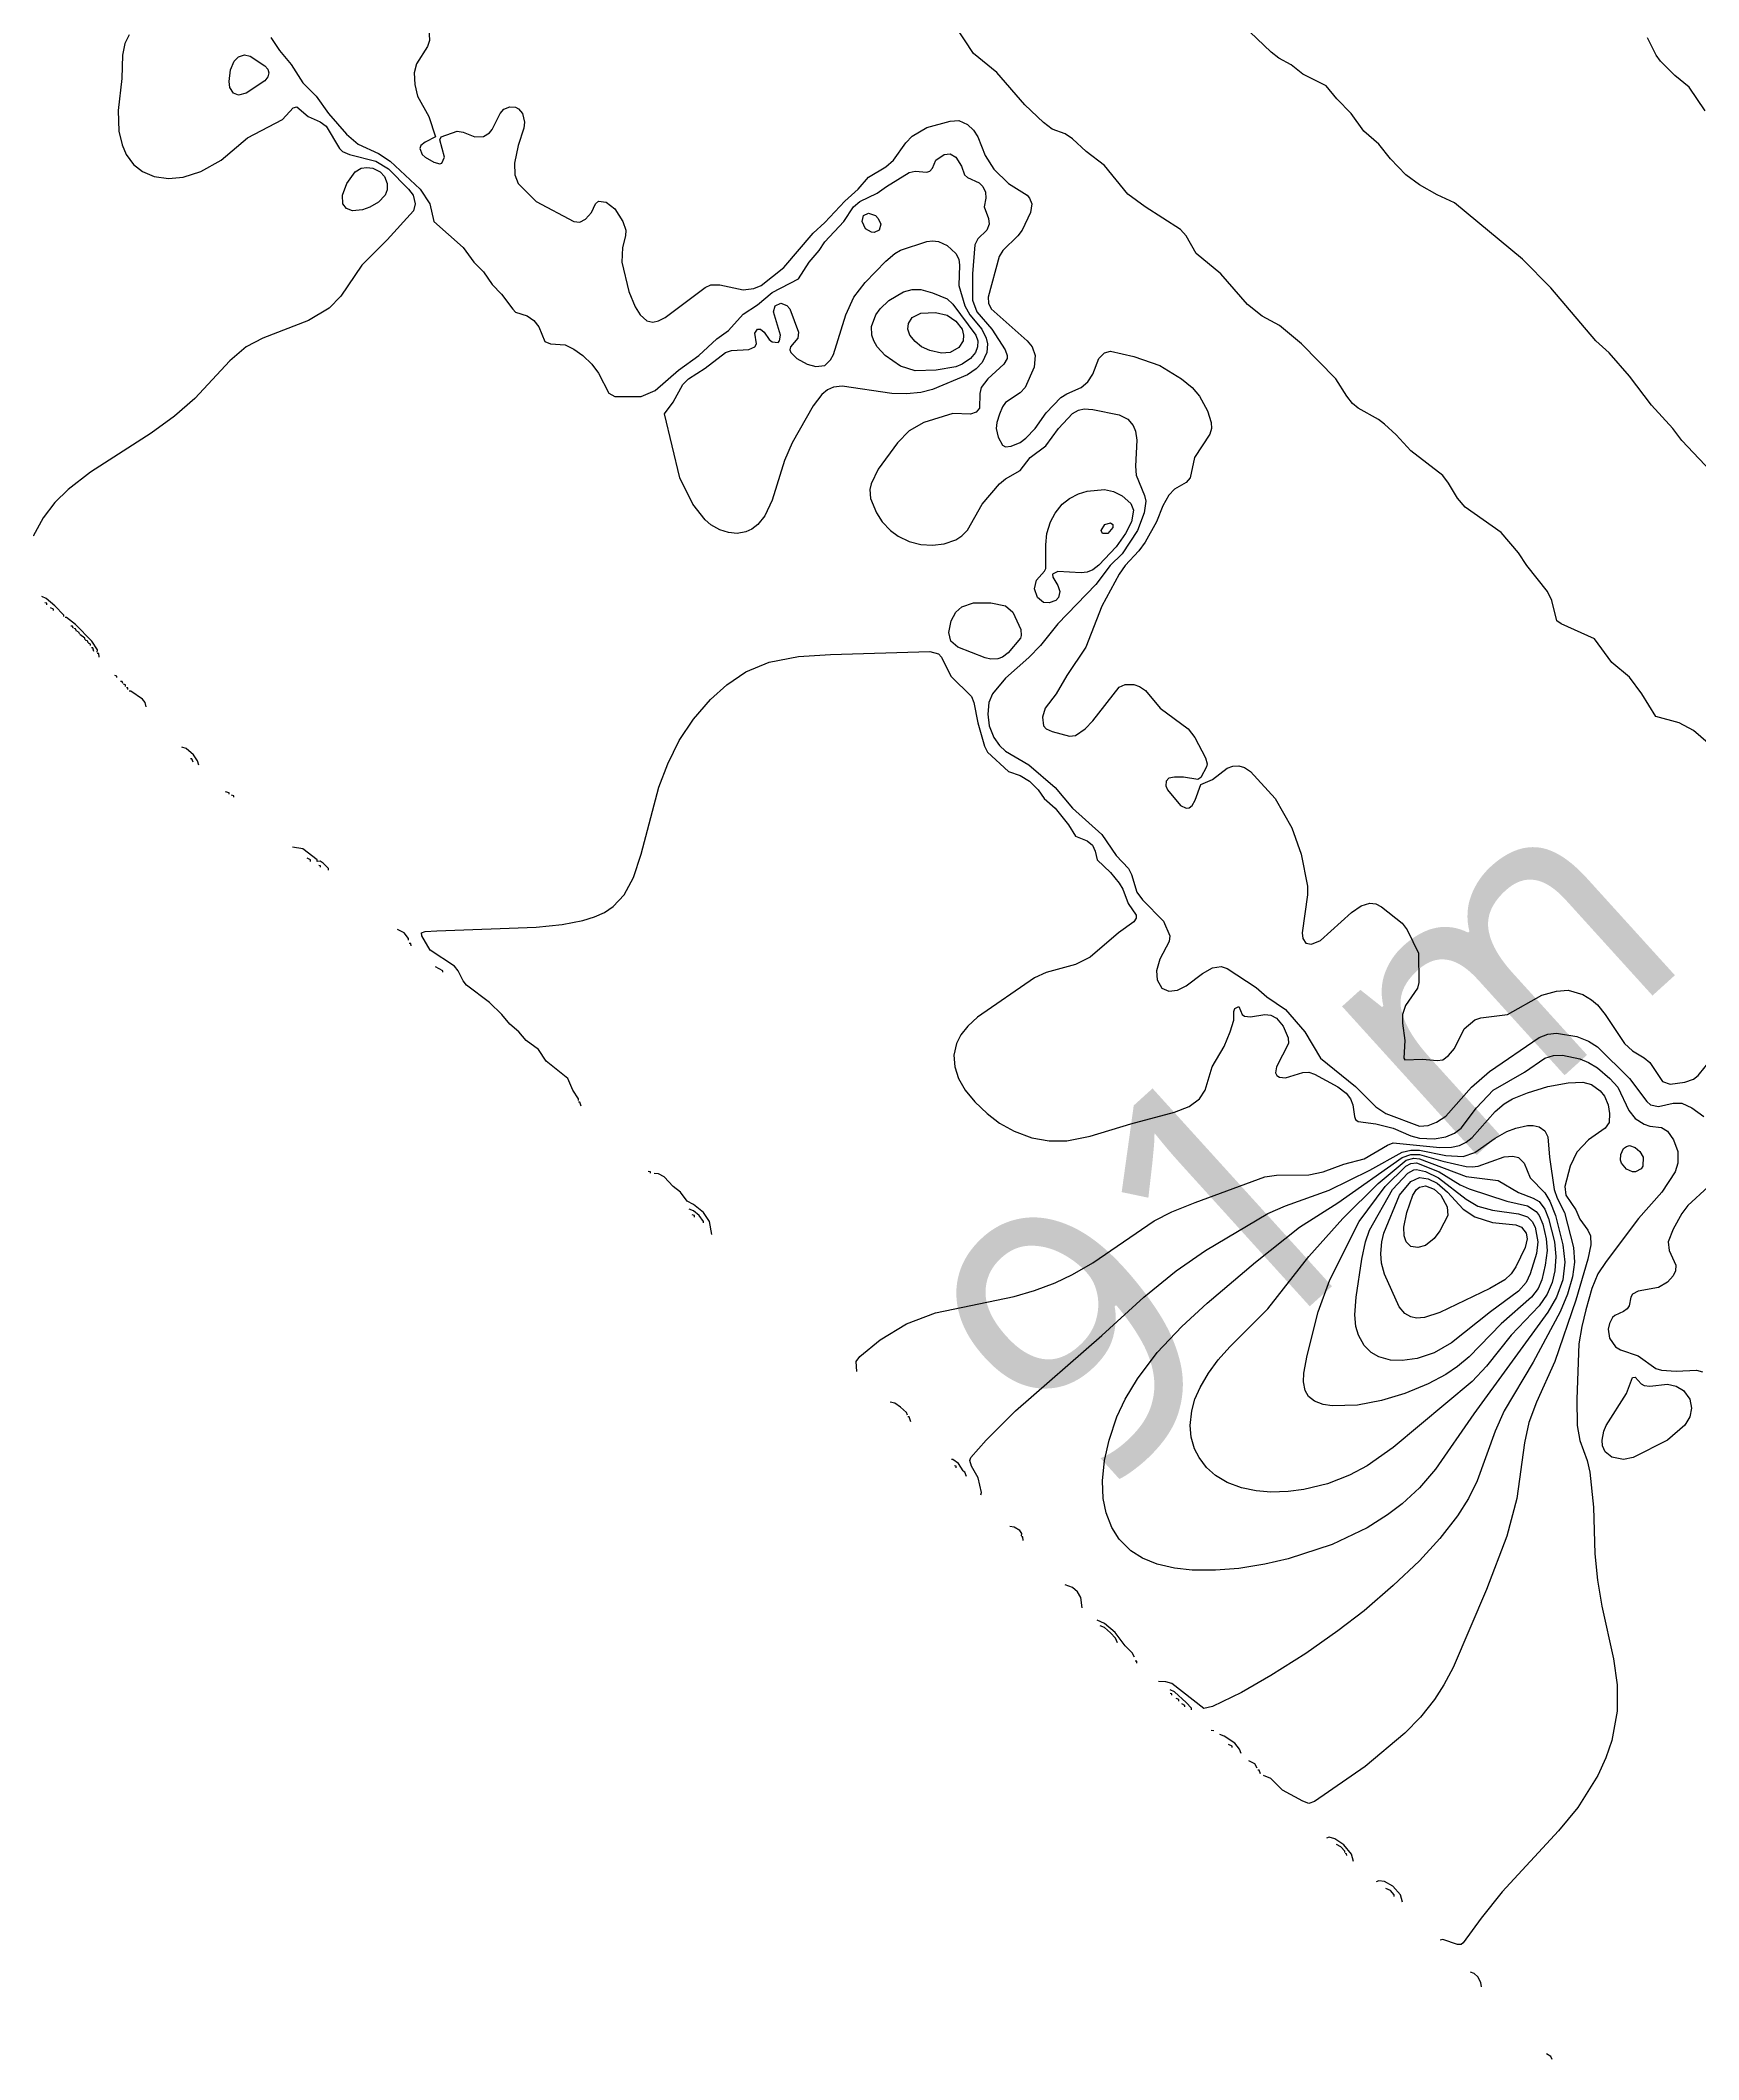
# Model space of a CAD drawing. Extents: x 474277 to 475042, y 254928 to 255625.
# Drawn here: x 474487 to 474530.6, y 255090 to 255143.1 of the extents above; entities that cross this region are included whole.
import ezdxf

# ---------------------------------------------------------------- set-up
doc = ezdxf.new("R2010")
doc.units = 0
doc.header["$MEASUREMENT"] = 0
doc.layers.add('BaseMapV2_DTM_export_MonNov09090547073261 — entities', color=1, linetype='CONTINUOUS')
doc.styles.get("Standard").update_dxf_attribs({"font": 'romans.shx'})

msp = doc.modelspace()

# ---------------------------------------------------------------- linework, layer by layer
at = {"layer": 'BaseMapV2_DTM_export_MonNov09090547073261 — entities', "color": 15, "linetype": 'Continuous', "true_color": 0xb7484b}
for points in [[(474497.214, 255144.132, 89.75), (474497.262, 255143.135, 89.75), (474497.208, 255142.982, 89.75), (474496.923, 255142.522, 89.75), (474496.863, 255142.292, 89.75), (474496.873, 255141.985, 89.75), (474496.945, 255141.679, 89.75), (474497.243, 255141.142, 89.75), (474497.421, 255140.605, 89.75), (474497.151, 255140.468, 89.75), (474497.034, 255140.375, 89.75), (474497.005, 255140.298, 89.75), (474497.067, 255140.145, 89.75), (474497.148, 255140.068, 89.75), (474497.381, 255139.941, 89.75), (474497.534, 255139.897, 89.75), (474497.591, 255139.915, 89.75), (474497.653, 255140.068, 89.75), (474497.533, 255140.528, 89.75), (474497.572, 255140.605, 89.75), (474497.994, 255140.759, 89.75), (474498.148, 255140.73, 89.75), (474498.454, 255140.606, 89.75), (474498.685, 255140.618, 89.75), (474498.838, 255140.71, 89.75), (474498.915, 255140.798, 89.75), (474499.121, 255141.219, 89.75), (474499.221, 255141.332, 89.75), (474499.375, 255141.396, 89.75), (474499.528, 255141.383, 89.75), (474499.605, 255141.345, 89.75), (474499.712, 255141.219, 89.75), (474499.758, 255140.989, 89.75), (474499.743, 255140.835, 89.75), (474499.592, 255140.375, 89.75), (474499.496, 255139.915, 89.75), (474499.506, 255139.608, 89.75), (474499.597, 255139.378, 89.75), (474500.065, 255138.907, 89.75), (474501.061, 255138.378, 89.75), (474501.215, 255138.364, 89.75), (474501.368, 255138.443, 89.75), (474501.52, 255138.612, 89.75), (474501.624, 255138.842, 89.75), (474501.704, 255138.918, 89.75), (474501.905, 255138.886, 89.75), (474502.135, 255138.711, 89.75), (474502.348, 255138.382, 89.75), (474502.428, 255138.152, 89.75), (474502.421, 255137.998, 89.75), (474502.342, 255137.691, 89.75), (474502.321, 255137.308, 89.75), (474502.502, 255136.541, 89.75), (474502.672, 255136.136, 89.75), (474502.805, 255135.928, 89.75), (474502.978, 255135.769, 89.75), (474503.132, 255135.734, 89.75), (474503.285, 255135.763, 89.75), (474503.461, 255135.851, 89.75), (474504.512, 255136.645, 89.75), (474504.665, 255136.715, 89.75), (474504.895, 255136.714, 89.75), (474505.509, 255136.584, 89.75), (474505.796, 255136.618, 89.75), (474505.986, 255136.695, 89.75), (474506.582, 255137.173, 89.75), (474507.355, 255138.075, 89.75), (474507.656, 255138.351, 89.75), (474508.185, 255138.918, 89.75), (474508.536, 255139.225, 89.75), (474508.806, 255139.541, 89.75), (474509.266, 255139.82, 89.75), (474509.466, 255139.992, 89.75), (474509.786, 255140.452, 89.75), (474509.956, 255140.619, 89.75), (474510.339, 255140.85, 89.75), (474510.953, 255141.021, 89.75), (474511.183, 255141.034, 89.75), (474511.413, 255140.927, 89.75), (474511.566, 255140.777, 89.75), (474511.684, 255140.605, 89.75), (474511.873, 255140.112, 89.75), (474512.103, 255139.758, 89.75), (474512.486, 255139.382, 89.75), (474512.978, 255139.072, 89.75), (474513.042, 255138.995, 89.75), (474513.1, 255138.842, 89.75), (474513.069, 255138.612, 89.75), (474512.848, 255138.152, 89.75), (474512.733, 255137.998, 89.75), (474512.339, 255137.615, 89.75), (474512.24, 255137.461, 89.75), (474511.956, 255136.388, 89.75), (474511.963, 255136.235, 89.75), (474512.032, 255136.081, 89.75), (474512.984, 255135.238, 89.75), (474513.108, 255135.084, 89.75), (474513.193, 255134.854, 89.75), (474513.162, 255134.548, 89.75), (474512.924, 255134.011, 89.75), (474512.793, 255133.871, 89.75), (474512.41, 255133.615, 89.75), (474512.333, 255133.509, 89.75), (474512.256, 255133.316, 89.75), (474512.179, 255133.091, 89.75), (474512.163, 255132.938, 89.75), (474512.215, 255132.708, 89.75), (474512.333, 255132.495, 89.75), (474512.41, 255132.454, 89.75), (474512.563, 255132.468, 89.75), (474512.793, 255132.567, 89.75), (474512.946, 255132.682, 89.75), (474513.187, 255132.938, 89.75), (474513.483, 255133.346, 89.75), (474513.866, 255133.746, 89.75), (474514.02, 255133.848, 89.75), (474514.402, 255134.011, 89.75), (474514.577, 255134.164, 89.75), (474514.71, 255134.36, 89.75), (474514.868, 255134.778, 89.75), (474515.017, 255134.921, 89.75), (474515.17, 255134.966, 89.75), (474515.783, 255134.831, 89.75), (474516.473, 255134.588, 89.75), (474517.037, 255134.241, 89.75), (474517.315, 255134.011, 89.75), (474517.516, 255133.781, 89.75), (474517.722, 255133.398, 89.75), (474517.82, 255133.091, 89.75), (474517.826, 255132.938, 89.75), (474517.783, 255132.784, 89.75), (474517.379, 255132.171, 89.75), (474517.27, 255131.634, 89.75), (474517.163, 255131.511, 89.75), (474516.857, 255131.342, 89.75), (474516.703, 255131.178, 89.75), (474516.55, 255130.903, 89.75), (474516.378, 255130.484, 89.75), (474516.084, 255129.947, 89.75), (474515.913, 255129.717, 89.75), (474515.554, 255129.334, 89.75), (474515.395, 255129.104, 89.75), (474514.946, 255128.26, 89.75), (474514.523, 255127.187, 89.75), (474514.02, 255126.443, 89.75), (474513.746, 255125.96, 89.75), (474513.454, 255125.577, 89.75), (474513.38, 255125.347, 89.75), (474513.407, 255125.117, 89.75), (474513.483, 255125.033, 89.75), (474513.633, 255124.963, 89.75), (474514.096, 255124.843, 89.75), (474514.25, 255124.865, 89.75), (474514.504, 255125.04, 89.75), (474514.71, 255125.247, 89.75), (474515.4, 255126.129, 89.75), (474515.553, 255126.204, 89.75), (474515.783, 255126.198, 89.75), (474515.937, 255126.147, 89.75), (474516.09, 255126.044, 89.75), (474516.481, 255125.577, 89.75), (474517.217, 255125.04, 89.75), (474517.392, 255124.81, 89.75), (474517.67, 255124.273, 89.75), (474517.712, 255124.12, 89.75), (474517.7, 255124.034, 89.75), (474517.547, 255123.758, 89.75), (474517.47, 255123.704, 89.75), (474517.087, 255123.762, 89.75), (474516.857, 255123.763, 89.75), (474516.704, 255123.736, 89.75), (474516.636, 255123.66, 89.75), (474516.627, 255123.54, 89.75), (474516.667, 255123.43, 89.75), (474517.01, 255123.022, 89.75), (474517.163, 255122.949, 89.75), (474517.24, 255122.96, 89.75), (474517.317, 255123.023, 89.75), (474517.394, 255123.159, 89.75), (474517.547, 255123.569, 89.75), (474517.854, 255123.703, 89.75), (474518.237, 255124, 89.75), (474518.39, 255124.056, 89.75), (474518.544, 255124.066, 89.75), (474518.697, 255124.021, 89.75), (474518.85, 255123.914, 89.75), (474519.499, 255123.2, 89.75), (474519.937, 255122.433, 89.75), (474520.188, 255121.743, 89.75), (474520.355, 255120.899, 89.75), (474520.351, 255120.669, 89.75), (474520.213, 255119.673, 89.75), (474520.228, 255119.519, 89.75), (474520.307, 255119.403, 89.75), (474520.461, 255119.369, 89.75), (474520.691, 255119.47, 89.75), (474521.509, 255120.209, 89.75), (474521.764, 255120.38, 89.75), (474521.994, 255120.447, 89.75), (474522.147, 255120.431, 89.75), (474522.301, 255120.358, 89.75), (474522.838, 255119.925, 89.75), (474522.975, 255119.749, 89.75), (474523.27, 255119.136, 89.75), (474523.281, 255118.369, 89.75), (474523.248, 255118.216, 89.75), (474522.933, 255117.756, 89.75), (474522.847, 255117.526, 89.75), (474522.848, 255117.296, 89.75), (474522.912, 255116.836, 89.75), (474522.884, 255116.375, 89.75), (474522.914, 255116.327, 89.75), (474523.374, 255116.349, 89.75), (474523.758, 255116.31, 89.75), (474523.911, 255116.335, 89.75), (474524.064, 255116.442, 89.75), (474524.218, 255116.629, 89.75), (474524.474, 255117.142, 89.75), (474524.754, 255117.383, 89.75), (474524.908, 255117.436, 89.75), (474525.614, 255117.526, 89.75), (474526.518, 255118.032, 89.75), (474526.901, 255118.134, 89.75), (474527.208, 255118.159, 89.75), (474527.591, 255118.048, 89.75), (474527.821, 255117.912, 89.75), (474527.975, 255117.777, 89.75), (474528.184, 255117.526, 89.75), (474528.687, 255116.759, 89.75), (474528.895, 255116.566, 89.75), (474529.202, 255116.387, 89.75), (474529.355, 255116.259, 89.75), (474529.685, 255115.762, 89.75), (474529.892, 255115.69, 89.75), (474530.275, 255115.74, 89.75)], [(474530.889, 255124.658, 89.75), (474530.505, 255124.989, 89.75), (474530.122, 255125.197, 89.75), (474529.508, 255125.357, 89.75), (474529.148, 255125.96, 89.75), (474528.818, 255126.399, 89.75), (474528.358, 255126.784, 89.75), (474527.898, 255127.4, 89.75), (474527.019, 255127.8, 89.75), (474526.906, 255127.877, 89.75), (474526.78, 255128.414, 89.75), (474526.667, 255128.644, 89.75), (474526.123, 255129.334, 89.75), (474525.905, 255129.662, 89.75), (474525.445, 255130.198, 89.75), (474524.496, 255130.867, 89.75), (474524.294, 255131.106, 89.75), (474524.064, 255131.498, 89.75), (474523.911, 255131.697, 89.75), (474523.068, 255132.345, 89.75), (474522.684, 255132.767, 89.75), (474522.377, 255133.05, 89.75), (474522.221, 255133.168, 89.75), (474521.687, 255133.47, 89.75), (474521.534, 255133.595, 89.75), (474521.385, 255133.781, 89.75), (474521.1, 255134.241, 89.75), (474520.191, 255135.161, 89.75), (474519.617, 255135.642, 89.75), (474519.157, 255135.887, 89.75), (474518.774, 255136.196, 89.75), (474518.069, 255137.001, 89.75), (474517.422, 255137.538, 89.75), (474517.164, 255137.998, 89.75), (474517.01, 255138.172, 89.75), (474516.084, 255138.765, 89.75), (474515.63, 255139.094, 89.75), (474515.017, 255139.855, 89.75), (474514.533, 255140.222, 89.75), (474514.173, 255140.557, 89.75), (474513.98, 255140.682, 89.75), (474513.636, 255140.809, 89.75), (474513.406, 255140.982, 89.75), (474512.915, 255141.449, 89.75), (474512.18, 255142.301, 89.75), (474511.566, 255142.795, 89.75), (474511.091, 255143.519, 89.75)], [(474531.566, 255131.174, 90), (474530.198, 255132.619, 90), (474529.963, 255132.938, 90), (474529.396, 255133.551, 90), (474528.818, 255134.313, 90), (474528.282, 255134.929, 90), (474527.932, 255135.238, 90), (474526.748, 255136.63, 90), (474526.006, 255137.385, 90), (474524.218, 255138.871, 90), (474523.758, 255139.081, 90), (474523.298, 255139.341, 90), (474522.938, 255139.608, 90), (474522.531, 255140.027, 90), (474522.224, 255140.414, 90), (474521.833, 255140.759, 90), (474521.499, 255141.219, 90), (474521.126, 255141.602, 90), (474520.844, 255141.946, 90), (474520.231, 255142.255, 90), (474519.924, 255142.497, 90), (474519.596, 255142.675, 90), (474519.399, 255142.829, 90), (474518.833, 255143.366, 90)], [(474489.363, 255143.289, 90.25), (474489.248, 255143.059, 90.25), (474489.189, 255142.752, 90.25), (474489.175, 255142.139, 90.25), (474489.079, 255141.295, 90.25), (474489.097, 255140.759, 90.25), (474489.177, 255140.399, 90.25), (474489.284, 255140.145, 90.25), (474489.483, 255139.875, 90.25), (474489.713, 255139.694, 90.25), (474490.02, 255139.561, 90.25), (474490.403, 255139.509, 90.25), (474490.787, 255139.548, 90.25), (474491.247, 255139.691, 90.25), (474491.788, 255139.992, 90.25), (474492.474, 255140.576, 90.25), (474493.394, 255141.059, 90.25), (474493.68, 255141.372, 90.25), (474493.777, 255141.395, 90.25), (474494.068, 255141.142, 90.25), (474494.391, 255140.996, 90.25), (474494.544, 255140.888, 90.25), (474494.897, 255140.298, 90.25), (474494.974, 255140.222, 90.25), (474495.156, 255140.145, 90.25), (474495.848, 255139.963, 90.25), (474496.186, 255139.762, 90.25), (474496.715, 255139.225, 90.25), (474496.83, 255139.072, 90.25), (474496.882, 255138.842, 90.25), (474496.844, 255138.661, 90.25), (474496.154, 255137.893, 90.25), (474495.485, 255137.231, 90.25), (474494.927, 255136.413, 90.25), (474494.621, 255136.104, 90.25), (474494.084, 255135.773, 90.25), (474492.878, 255135.315, 90.25), (474492.444, 255135.084, 90.25), (474492.014, 255134.713, 90.25), (474491.094, 255133.724, 90.25), (474490.557, 255133.259, 90.25), (474489.943, 255132.812, 90.25), (474488.346, 255131.787, 90.25), (474487.759, 255131.327, 90.25), (474487.413, 255130.986, 90.25), (474487.106, 255130.582, 90.25), (474486.844, 255130.101, 90.25)], [(474493.087, 255143.218, 90), (474493.317, 255142.873, 90), (474493.624, 255142.508, 90), (474493.931, 255142.027, 90), (474494.279, 255141.679, 90), (474494.605, 255141.219, 90), (474495.081, 255140.68, 90), (474495.387, 255140.417, 90), (474495.924, 255140.167, 90), (474496.231, 255139.967, 90), (474497.016, 255139.225, 90), (474497.274, 255138.842, 90), (474497.378, 255138.382, 90), (474498.146, 255137.691, 90), (474498.428, 255137.308, 90), (474498.685, 255137.052, 90), (474498.915, 255136.718, 90), (474499.153, 255136.465, 90), (474499.451, 255136.071, 90), (474499.528, 255135.998, 90), (474499.835, 255135.895, 90), (474500.003, 255135.775, 90), (474500.141, 255135.607, 90), (474500.295, 255135.227, 90), (474500.448, 255135.164, 90), (474500.831, 255135.131, 90), (474501.061, 255135.019, 90), (474501.297, 255134.854, 90), (474501.53, 255134.624, 90), (474501.71, 255134.394, 90), (474501.982, 255133.868, 90), (474502.135, 255133.779, 90), (474502.825, 255133.774, 90), (474503.195, 255133.934, 90), (474503.807, 255134.471, 90), (474504.343, 255134.854, 90), (474504.819, 255135.294, 90), (474505.125, 255135.511, 90), (474505.509, 255135.941, 90), (474505.892, 255136.191, 90), (474506.275, 255136.514, 90), (474506.966, 255136.867, 90), (474507.251, 255137.308, 90), (474507.51, 255137.615, 90), (474507.66, 255137.845, 90), (474508.16, 255138.382, 90), (474508.414, 255138.765, 90), (474508.576, 255138.902, 90), (474509.036, 255139.123, 90), (474509.277, 255139.302, 90), (474509.879, 255139.666, 90), (474510.033, 255139.7, 90), (474510.339, 255139.68, 90), (474510.416, 255139.699, 90), (474510.493, 255139.782, 90), (474510.582, 255139.992, 90), (474510.799, 255140.138, 90), (474510.953, 255140.162, 90), (474511.106, 255140.073, 90), (474511.252, 255139.838, 90), (474511.336, 255139.604, 90), (474511.413, 255139.532, 90), (474511.719, 255139.398, 90), (474511.814, 255139.302, 90), (474511.885, 255139.148, 90), (474511.896, 255138.995, 90), (474511.848, 255138.765, 90), (474511.966, 255138.458, 90), (474511.978, 255138.305, 90), (474511.918, 255138.152, 90), (474511.682, 255137.922, 90), (474511.604, 255137.768, 90), (474511.54, 255137.001, 90), (474511.545, 255136.311, 90), (474511.657, 255136.005, 90), (474512.047, 255135.545, 90), (474512.405, 255135.008, 90), (474512.457, 255134.854, 90), (474512.453, 255134.778, 90), (474512.368, 255134.624, 90), (474511.945, 255134.241, 90), (474511.772, 255134.011, 90), (474511.733, 255133.858, 90), (474511.724, 255133.474, 90), (474511.643, 255133.362, 90), (474511.489, 255133.31, 90), (474511.029, 255133.329, 90), (474510.263, 255133.095, 90), (474509.879, 255132.87, 90), (474509.567, 255132.554, 90), (474509.059, 255131.864, 90), (474508.874, 255131.481, 90), (474508.845, 255131.327, 90), (474508.861, 255131.097, 90), (474509.014, 255130.714, 90), (474509.171, 255130.484, 90), (474509.388, 255130.254, 90), (474509.589, 255130.101, 90), (474509.879, 255129.96, 90), (474510.186, 255129.885, 90), (474510.493, 255129.87, 90), (474510.799, 255129.906, 90), (474511.106, 255130.009, 90), (474511.259, 255130.108, 90), (474511.413, 255130.261, 90), (474511.797, 255130.944, 90), (474512.25, 255131.481, 90), (474512.41, 255131.609, 90), (474512.793, 255131.827, 90), (474513.06, 255132.171, 90), (474513.473, 255132.477, 90), (474513.804, 255132.938, 90), (474514.173, 255133.326, 90), (474514.326, 255133.421, 90), (474514.48, 255133.45, 90), (474514.71, 255133.438, 90), (474515.4, 255133.298, 90), (474515.63, 255133.177, 90), (474515.766, 255133.014, 90), (474515.827, 255132.861, 90), (474515.863, 255132.631, 90), (474515.833, 255131.941, 90), (474515.849, 255131.711, 90), (474516.066, 255131.174, 90), (474516.099, 255131.021, 90), (474516.06, 255130.714, 90), (474515.878, 255130.254, 90), (474515.48, 255129.64, 90), (474515.165, 255129.334, 90), (474514.787, 255128.829, 90), (474513.79, 255127.801, 90), (474513.33, 255127.224, 90), (474513.023, 255126.911, 90), (474512.41, 255126.369, 90), (474512.07, 255125.96, 90), (474511.974, 255125.73, 90), (474511.942, 255125.423, 90), (474511.982, 255125.117, 90), (474512.103, 255124.809, 90), (474512.256, 255124.595, 90), (474512.41, 255124.448, 90), (474513.023, 255124.087, 90), (474513.713, 255123.491, 90), (474514.173, 255122.947, 90), (474514.94, 255122.256, 90), (474515.323, 255121.703, 90), (474515.641, 255121.359, 90), (474515.723, 255121.206, 90), (474515.86, 255120.743, 90), (474516.013, 255120.541, 90), (474516.563, 255119.979, 90), (474516.736, 255119.596, 90), (474516.717, 255119.443, 90), (474516.47, 255118.982, 90), (474516.384, 255118.676, 90), (474516.397, 255118.433, 90), (474516.521, 255118.216, 90), (474516.703, 255118.134, 90), (474516.933, 255118.162, 90), (474517.163, 255118.275, 90), (474517.59, 255118.599, 90), (474517.854, 255118.75, 90), (474518.084, 255118.785, 90), (474518.237, 255118.734, 90), (474519.004, 255118.23, 90), (474519.282, 255117.986, 90), (474519.77, 255117.654, 90), (474520.281, 255117.066, 90), (474520.69, 255116.375, 90), (474521.611, 255115.633, 90), (474522.147, 255115.096, 90), (474522.415, 255114.919, 90), (474523.298, 255114.589, 90), (474523.528, 255114.604, 90), (474523.748, 255114.689, 90), (474523.988, 255114.851, 90), (474524.664, 255115.609, 90), (474525.138, 255116.028, 90), (474526.441, 255116.915, 90), (474526.671, 255117.008, 90), (474526.901, 255117.033, 90), (474527.438, 255116.945, 90), (474527.745, 255116.819, 90), (474527.975, 255116.676, 90), (474528.818, 255115.84, 90), (474529.278, 255115.237, 90), (474529.376, 255115.149, 90), (474529.585, 255115.1, 90), (474529.968, 255115.192, 90), (474530.198, 255115.19, 90), (474530.463, 255115.072, 90), (474530.776, 255114.842, 90)], [(474530.812, 255141.29, 90.25), (474530.385, 255141.909, 90.25), (474530.009, 255142.215, 90.25), (474529.635, 255142.599, 90.25), (474529.522, 255142.752, 90.25), (474529.29, 255143.212, 90.25)], [(474492.441, 255141.755, 90.25), (474492.244, 255141.698, 90.25), (474492.105, 255141.755, 90.25), (474492.014, 255141.907, 90.25), (474491.995, 255142.062, 90.25), (474492.032, 255142.369, 90.25), (474492.13, 255142.599, 90.25), (474492.244, 255142.711, 90.25), (474492.397, 255142.766, 90.25), (474492.55, 255142.73, 90.25), (474492.934, 255142.472, 90.25), (474493.01, 255142.384, 90.25), (474493.034, 255142.292, 90.25), (474493.01, 255142.183, 90.25), (474492.934, 255142.079, 90.25), (474492.441, 255141.755, 90.25)], [(474495.5, 255138.688, 90.5), (474495.234, 255138.662, 90.5), (474495.081, 255138.718, 90.5), (474494.986, 255138.842, 90.5), (474494.976, 255139.072, 90.5), (474495.09, 255139.378, 90.5), (474495.304, 255139.685, 90.5), (474495.464, 255139.78, 90.5), (474495.617, 255139.8, 90.5), (474495.771, 255139.781, 90.5), (474495.968, 255139.685, 90.5), (474496.078, 255139.56, 90.5), (474496.151, 255139.378, 90.5), (474496.154, 255139.211, 90.5), (474496.097, 255139.072, 90.5), (474495.924, 255138.891, 90.5), (474495.694, 255138.755, 90.5), (474495.5, 255138.688, 90.5)], [(474509.086, 255138.152, 90.25), (474508.959, 255138.092, 90.25), (474508.882, 255138.095, 90.25), (474508.729, 255138.188, 90.25), (474508.641, 255138.382, 90.25), (474508.68, 255138.535, 90.25), (474508.806, 255138.601, 90.25), (474508.99, 255138.535, 90.25), (474509.064, 255138.458, 90.25), (474509.128, 255138.305, 90.25), (474509.086, 255138.152, 90.25)], [(474505.356, 255130.177, 90.25), (474505.125, 255130.197, 90.25), (474504.895, 255130.27, 90.25), (474504.665, 255130.403, 90.25), (474504.512, 255130.532, 90.25), (474504.188, 255130.944, 90.25), (474503.849, 255131.634, 90.25), (474503.441, 255133.321, 90.25), (474503.668, 255133.624, 90.25), (474503.927, 255134.088, 90.25), (474504.078, 255134.241, 90.25), (474504.512, 255134.52, 90.25), (474505.049, 255134.931, 90.25), (474505.202, 255134.99, 90.25), (474505.662, 255135.012, 90.25), (474505.82, 255135.084, 90.25), (474505.858, 255135.161, 90.25), (474505.815, 255135.446, 90.25), (474505.892, 255135.546, 90.25), (474505.969, 255135.544, 90.25), (474506.068, 255135.468, 90.25), (474506.199, 255135.274, 90.25), (474506.275, 255135.213, 90.25), (474506.429, 255135.2, 90.25), (474506.468, 255135.238, 90.25), (474506.49, 255135.391, 90.25), (474506.312, 255136.005, 90.25), (474506.352, 255136.16, 90.25), (474506.505, 255136.233, 90.25), (474506.659, 255136.171, 90.25), (474506.738, 255136.081, 90.25), (474506.964, 255135.468, 90.25), (474506.951, 255135.315, 90.25), (474506.756, 255135.084, 90.25), (474506.739, 255135.008, 90.25), (474506.768, 255134.931, 90.25), (474506.919, 255134.778, 90.25), (474507.196, 255134.625, 90.25), (474507.426, 255134.562, 90.25), (474507.656, 255134.596, 90.25), (474507.809, 255134.738, 90.25), (474507.886, 255134.88, 90.25), (474508.214, 255135.928, 90.25), (474508.422, 255136.386, 90.25), (474508.721, 255136.771, 90.25), (474509.266, 255137.335, 90.25), (474509.496, 255137.538, 90.25), (474509.649, 255137.626, 90.25), (474510.339, 255137.851, 90.25), (474510.493, 255137.874, 90.25), (474510.646, 255137.856, 90.25), (474510.876, 255137.749, 90.25), (474511.1, 255137.538, 90.25), (474511.18, 255137.385, 90.25), (474511.199, 255137.231, 90.25), (474511.181, 255136.695, 90.25), (474511.339, 255136.158, 90.25), (474511.476, 255135.928, 90.25), (474511.785, 255135.545, 90.25), (474511.903, 255135.315, 90.25), (474511.934, 255135.161, 90.25), (474511.92, 255134.931, 90.25), (474511.796, 255134.667, 90.25), (474511.643, 255134.501, 90.25), (474511.413, 255134.348, 90.25), (474510.493, 255133.958, 90.25), (474510.186, 255133.881, 90.25), (474509.803, 255133.849, 90.25), (474509.419, 255133.859, 90.25), (474508.116, 255134.049, 90.25), (474507.886, 255134.023, 90.25), (474507.732, 255133.952, 90.25), (474507.579, 255133.825, 90.25), (474507.349, 255133.53, 90.25), (474506.8, 255132.554, 90.25), (474506.602, 255132.094, 90.25), (474506.275, 255131.054, 90.25), (474506.079, 255130.637, 90.25), (474505.893, 255130.407, 90.25), (474505.739, 255130.289, 90.25), (474505.585, 255130.218, 90.25), (474505.356, 255130.177, 90.25)], [(474510.588, 255134.471, 90.5), (474510.033, 255134.455, 90.5), (474509.649, 255134.57, 90.5), (474509.245, 255134.854, 90.5), (474509.039, 255135.084, 90.5), (474508.95, 255135.238, 90.5), (474508.898, 255135.391, 90.5), (474508.886, 255135.621, 90.5), (474508.997, 255135.928, 90.5), (474509.112, 255136.082, 90.5), (474509.343, 255136.299, 90.5), (474509.726, 255136.532, 90.5), (474509.956, 255136.594, 90.5), (474510.186, 255136.59, 90.5), (474510.493, 255136.504, 90.5), (474510.876, 255136.347, 90.5), (474511.029, 255136.209, 90.5), (474511.634, 255135.391, 90.5), (474511.681, 255135.238, 90.5), (474511.675, 255135.084, 90.5), (474511.617, 255134.931, 90.5), (474511.489, 255134.775, 90.5), (474511.269, 255134.624, 90.5), (474511.106, 255134.555, 90.5), (474510.588, 255134.471, 90.5)], [(474510.951, 255134.931, 90.75), (474510.723, 255134.918, 90.75), (474510.416, 255134.982, 90.75), (474510.205, 255135.084, 90.75), (474510.033, 255135.223, 90.75), (474509.895, 255135.391, 90.75), (474509.84, 255135.545, 90.75), (474509.857, 255135.698, 90.75), (474509.956, 255135.85, 90.75), (474510.186, 255135.964, 90.75), (474510.569, 255135.985, 90.75), (474510.876, 255135.915, 90.75), (474511.106, 255135.761, 90.75), (474511.268, 255135.545, 90.75), (474511.31, 255135.391, 90.75), (474511.298, 255135.238, 90.75), (474511.183, 255135.061, 90.75), (474510.951, 255134.931, 90.75)], [(474513.734, 255128.414, 90.25), (474513.56, 255128.346, 90.25), (474513.406, 255128.361, 90.25), (474513.251, 255128.49, 90.25), (474513.17, 255128.72, 90.25), (474513.228, 255128.95, 90.25), (474513.439, 255129.18, 90.25), (474513.475, 255129.257, 90.25), (474513.469, 255129.871, 90.25), (474513.5, 255130.177, 90.25), (474513.592, 255130.484, 90.25), (474513.713, 255130.711, 90.25), (474513.903, 255130.944, 90.25), (474514.089, 255131.097, 90.25), (474514.326, 255131.22, 90.25), (474514.556, 255131.291, 90.25), (474515.017, 255131.335, 90.25), (474515.247, 255131.281, 90.25), (474515.477, 255131.166, 90.25), (474515.707, 255130.966, 90.25), (474515.776, 255130.791, 90.25), (474515.721, 255130.484, 90.25), (474515.564, 255130.177, 90.25), (474515.323, 255129.823, 90.25), (474514.863, 255129.338, 90.25), (474514.71, 255129.215, 90.25), (474514.556, 255129.156, 90.25), (474514.403, 255129.138, 90.25), (474513.79, 255129.172, 90.25), (474513.646, 255129.104, 90.25), (474513.654, 255129.027, 90.25), (474513.79, 255128.804, 90.25), (474513.84, 255128.644, 90.25), (474513.807, 255128.49, 90.25), (474513.734, 255128.414, 90.25)], [(474515.102, 255130.177, 90.5), (474514.961, 255130.177, 90.5), (474514.928, 255130.254, 90.5), (474515.018, 255130.407, 90.5), (474515.17, 255130.455, 90.5), (474515.229, 255130.407, 90.5), (474515.233, 255130.331, 90.5), (474515.102, 255130.177, 90.5)], [(474487.643, 255127.992, 90), (474487.643, 255128.03, 90), (474487.413, 255128.268, 90), (474487.183, 255128.468, 90), (474487.068, 255128.514, 90)], [(474487.198, 255128.299, 89.75), (474487.198, 255128.337, 89.75), (474487.145, 255128.35, 89.75)], [(474487.375, 255128.145, 89.75), (474487.375, 255128.184, 89.75), (474487.298, 255128.218, 89.75)], [(474488.525, 255127.049, 90), (474488.536, 255127.11, 90), (474488.387, 255127.34, 90), (474487.95, 255127.776, 90), (474487.72, 255127.961, 90), (474487.681, 255127.963, 90)], [(474512.212, 255126.88, 90.25), (474512.026, 255126.869, 90.25), (474511.873, 255126.907, 90.25), (474511.16, 255127.187, 90.25), (474510.975, 255127.34, 90.25), (474510.924, 255127.57, 90.25), (474510.979, 255127.877, 90.25), (474511.104, 255128.107, 90.25), (474511.259, 255128.248, 90.25), (474511.566, 255128.352, 90.25), (474512.026, 255128.352, 90.25), (474512.41, 255128.269, 90.25), (474512.603, 255128.107, 90.25), (474512.811, 255127.647, 90.25), (474512.825, 255127.494, 90.25), (474512.802, 255127.417, 90.25), (474512.476, 255127.033, 90.25), (474512.333, 255126.925, 90.25), (474512.212, 255126.88, 90.25)], [(474487.894, 255127.685, 89.75), (474487.873, 255127.734, 89.75), (474487.835, 255127.736, 89.75)], [(474487.981, 255127.609, 89.75), (474487.95, 255127.667, 89.75), (474487.912, 255127.674, 89.75)], [(474488.056, 255127.532, 89.75), (474488.047, 255127.57, 89.75), (474487.988, 255127.601, 89.75)], [(474488.208, 255127.379, 89.75), (474488.198, 255127.417, 89.75), (474488.065, 255127.521, 89.75)], [(474488.284, 255127.302, 89.75), (474488.277, 255127.34, 89.75), (474488.218, 255127.369, 89.75)], [(474488.348, 255127.225, 89.75), (474488.346, 255127.264, 89.75), (474488.295, 255127.288, 89.75)], [(474488.439, 255127.072, 89.75), (474488.41, 255127.167, 89.75), (474488.372, 255127.167, 89.75)], [(474488.577, 255126.918, 90), (474488.563, 255127.015, 90), (474488.525, 255127.015, 90)], [(474501.177, 255115.258, 90.25), (474501.18, 255115.302, 90.25), (474501.032, 255115.532, 90.25), (474500.899, 255115.839, 90.25), (474500.327, 255116.299, 90.25), (474500.131, 255116.606, 90.25), (474499.805, 255116.836, 90.25), (474499.611, 255117.066, 90.25), (474499.375, 255117.268, 90.25), (474499.165, 255117.526, 90.25), (474498.838, 255117.839, 90.25), (474498.235, 255118.292, 90.25), (474498.148, 255118.405, 90.25), (474498.016, 255118.676, 90.25), (474497.918, 255118.794, 90.25), (474497.284, 255119.213, 90.25), (474497.06, 255119.596, 90.25), (474497.053, 255119.673, 90.25), (474497.151, 255119.705, 90.25), (474497.458, 255119.723, 90.25), (474500.065, 255119.824, 90.25), (474500.755, 255119.893, 90.25), (474501.292, 255119.996, 90.25), (474501.598, 255120.091, 90.25), (474501.862, 255120.209, 90.25), (474502.096, 255120.363, 90.25), (474502.381, 255120.669, 90.25), (474502.624, 255121.129, 90.25), (474502.825, 255121.743, 90.25), (474503.293, 255123.506, 90.25), (474503.527, 255124.12, 90.25), (474503.83, 255124.733, 90.25), (474504.205, 255125.292, 90.25), (474504.649, 255125.807, 90.25), (474505.079, 255126.19, 90.25), (474505.585, 255126.534, 90.25), (474506.199, 255126.788, 90.25), (474506.966, 255126.937, 90.25), (474507.809, 255126.995, 90.25), (474510.416, 255127.073, 90.25), (474510.646, 255127.012, 90.25), (474510.723, 255126.92, 90.25), (474510.971, 255126.42, 90.25), (474511.516, 255125.883, 90.25), (474511.578, 255125.73, 90.25), (474511.679, 255125.193, 90.25), (474511.862, 255124.58, 90.25), (474511.934, 255124.426, 90.25), (474512.486, 255123.917, 90.25), (474512.793, 255123.813, 90.25), (474513.044, 255123.66, 90.25), (474513.266, 255123.43, 90.25), (474513.427, 255123.2, 90.25), (474513.713, 255122.95, 90.25), (474514.066, 255122.51, 90.25), (474514.25, 255122.215, 90.25), (474514.556, 255122.092, 90.25), (474514.697, 255121.973, 90.25), (474514.766, 255121.82, 90.25), (474514.819, 255121.589, 90.25), (474515.17, 255121.256, 90.25), (474515.403, 255120.976, 90.25), (474515.498, 255120.823, 90.25), (474515.636, 255120.439, 90.25), (474515.847, 255120.133, 90.25), (474515.844, 255120.056, 90.25), (474515.783, 255119.958, 90.25), (474515.378, 255119.673, 90.25), (474514.633, 255119.031, 90.25), (474514.25, 255118.839, 90.25), (474513.483, 255118.627, 90.25), (474513.176, 255118.486, 90.25), (474511.672, 255117.449, 90.25), (474511.416, 255117.219, 90.25), (474511.233, 255116.989, 90.25), (474511.118, 255116.759, 90.25), (474511.054, 255116.452, 90.25), (474511.075, 255116.145, 90.25), (474511.174, 255115.839, 90.25), (474511.353, 255115.532, 90.25), (474511.608, 255115.225, 90.25), (474511.93, 255114.919, 90.25), (474512.256, 255114.668, 90.25), (474512.64, 255114.454, 90.25), (474513.1, 255114.284, 90.25), (474513.56, 255114.202, 90.25), (474514.02, 255114.205, 90.25), (474514.633, 255114.322, 90.25), (474515.707, 255114.652, 90.25), (474516.857, 255114.958, 90.25), (474517.24, 255115.104, 90.25), (474517.513, 255115.302, 90.25), (474517.665, 255115.532, 90.25), (474517.844, 255116.145, 90.25), (474518.162, 255116.682, 90.25), (474518.32, 255117.066, 90.25), (474518.415, 255117.372, 90.25), (474518.417, 255117.602, 90.25), (474518.445, 255117.679, 90.25), (474518.544, 255117.732, 90.25), (474518.636, 255117.526, 90.25), (474518.697, 255117.48, 90.25), (474518.85, 255117.459, 90.25), (474519.234, 255117.52, 90.25), (474519.387, 255117.502, 90.25), (474519.54, 255117.431, 90.25), (474519.708, 255117.219, 90.25), (474519.845, 255116.912, 90.25), (474519.854, 255116.759, 90.25), (474519.533, 255116.145, 90.25), (474519.509, 255115.992, 90.25), (474519.543, 255115.915, 90.25), (474519.617, 255115.872, 90.25), (474519.77, 255115.858, 90.25), (474520.231, 255115.996, 90.25), (474520.384, 255116.005, 90.25), (474520.537, 255115.952, 90.25), (474521.151, 255115.62, 90.25), (474521.368, 255115.455, 90.25), (474521.486, 255115.302, 90.25), (474521.546, 255115.149, 90.25), (474521.584, 255114.842, 90.25), (474521.612, 255114.765, 90.25), (474521.687, 255114.712, 90.25), (474522.147, 255114.646, 90.25), (474522.607, 255114.534, 90.25), (474523.068, 255114.333, 90.25), (474523.298, 255114.272, 90.25), (474523.681, 255114.256, 90.25), (474523.988, 255114.309, 90.25), (474524.218, 255114.403, 90.25), (474524.39, 255114.535, 90.25), (474524.793, 255115.072, 90.25), (474525.234, 255115.532, 90.25), (474526.058, 255116.009, 90.25), (474526.595, 255116.374, 90.25), (474526.825, 255116.443, 90.25), (474527.055, 255116.452, 90.25), (474527.515, 255116.355, 90.25), (474527.745, 255116.259, 90.25), (474527.975, 255116.118, 90.25), (474528.305, 255115.839, 90.25), (474528.512, 255115.616, 90.25), (474528.802, 255114.995, 90.25), (474528.972, 255114.789, 90.25), (474529.202, 255114.638, 90.25), (474529.355, 255114.588, 90.25), (474529.662, 255114.552, 90.25), (474529.817, 255114.459, 90.25), (474529.981, 255114.229, 90.25), (474530.093, 255113.922, 90.25), (474530.095, 255113.615, 90.25), (474530.024, 255113.385, 90.25), (474529.673, 255112.848, 90.25), (474529.057, 255112.158, 90.25), (474528.205, 255111.031, 90.25), (474527.987, 255110.701, 90.25), (474527.83, 255110.318, 90.25), (474527.668, 255109.758, 90.25), (474527.562, 255109.321, 90.25), (474527.49, 255108.861, 90.25), (474527.432, 255107.404, 90.25), (474527.442, 255106.714, 90.25), (474527.515, 255106.32, 90.25), (474527.71, 255105.794, 90.25), (474527.778, 255105.487, 90.25), (474527.877, 255104.567, 90.25), (474527.912, 255103.341, 90.25), (474527.975, 255102.65, 90.25), (474528.092, 255101.96, 90.25), (474528.399, 255100.58, 90.25), (474528.495, 255099.89, 90.25), (474528.494, 255099.2, 90.25), (474528.356, 255098.433, 90.25), (474528.201, 255097.973, 90.25), (474527.989, 255097.513, 90.25), (474527.461, 255096.67, 90.25), (474526.954, 255096.056, 90.25), (474525.472, 255094.446, 90.25), (474524.915, 255093.756, 90.25), (474524.448, 255093.108, 90.25), (474524.394, 255093.066, 90.25), (474524.294, 255093.066, 90.25), (474523.911, 255093.195, 90.25), (474523.844, 255093.181, 90.25)], [(474489.044, 255126.382, 90), (474489.044, 255126.42, 90), (474488.985, 255126.441, 90)], [(474489.202, 255126.228, 90), (474489.177, 255126.285, 90), (474489.138, 255126.285, 90)], [(474489.271, 255126.152, 90), (474489.267, 255126.19, 90), (474489.215, 255126.213, 90)], [(474489.332, 255126.075, 90), (474489.33, 255126.115, 90), (474489.292, 255126.117, 90)], [(474489.815, 255125.615, 90), (474489.782, 255125.73, 90), (474489.713, 255125.817, 90), (474489.407, 255126.03, 90), (474489.368, 255126.03, 90)], [(474491.193, 255124.081, 90), (474491.162, 255124.196, 90), (474491.055, 255124.35, 90), (474490.864, 255124.515, 90), (474490.749, 255124.556, 90)], [(474491.051, 255124.158, 89.75), (474491.017, 255124.247, 89.75), (474490.979, 255124.247, 89.75)], [(474491.995, 255123.315, 90), (474491.995, 255123.353, 90), (474491.899, 255123.383, 90)], [(474492.113, 255123.238, 90), (474492.113, 255123.276, 90), (474492.052, 255123.295, 90)], [(474494.313, 255121.551, 90), (474494.313, 255121.589, 90), (474493.931, 255121.882, 90), (474493.662, 255121.922, 90)], [(474494.135, 255121.551, 89.75), (474494.135, 255121.589, 89.75), (474494.046, 255121.636, 89.75)], [(474494.609, 255121.321, 90), (474494.609, 255121.359, 90), (474494.467, 255121.505, 90), (474494.391, 255121.553, 90), (474494.329, 255121.551, 90)], [(474494.396, 255121.398, 89.75), (474494.396, 255121.436, 89.75), (474494.352, 255121.44, 89.75)], [(474496.712, 255119.481, 90), (474496.712, 255119.519, 90), (474496.594, 255119.673, 90), (474496.423, 255119.757, 90)], [(474496.779, 255119.328, 90), (474496.768, 255119.391, 90), (474496.729, 255119.391, 90)], [(474497.612, 255118.637, 90), (474497.612, 255118.676, 90), (474497.419, 255118.776, 90)], [(474530.275, 255115.74, 89.75), (474530.505, 255115.827, 89.75), (474530.629, 255115.915, 89.75), (474530.993, 255116.375, 89.75)], [(474508.501, 255108.133, 90.5), (474508.479, 255108.401, 90.5), (474508.576, 255108.531, 90.5), (474509.112, 255108.965, 90.5), (474509.803, 255109.384, 90.5), (474510.569, 255109.681, 90.5), (474512.64, 255110.11, 90.5), (474513.176, 255110.266, 90.5), (474513.713, 255110.47, 90.5), (474514.173, 255110.686, 90.5), (474514.71, 255110.996, 90.5), (474516.32, 255112.094, 90.5), (474516.78, 255112.33, 90.5), (474517.394, 255112.581, 90.5), (474519.234, 255113.255, 90.5), (474519.54, 255113.301, 90.5), (474520.384, 255113.308, 90.5), (474520.767, 255113.387, 90.5), (474521.304, 255113.584, 90.5), (474521.841, 255113.73, 90.5), (474522.454, 255114.085, 90.5), (474522.607, 255114.146, 90.5), (474523.834, 255114.029, 90.5), (474524.141, 255114.033, 90.5), (474524.348, 255114.075, 90.5), (474524.524, 255114.163, 90.5), (474524.678, 255114.29, 90.5), (474525.291, 255114.969, 90.5), (474525.521, 255115.177, 90.5), (474525.742, 255115.302, 90.5), (474526.135, 255115.463, 90.5), (474526.671, 255115.632, 90.5), (474527.208, 255115.73, 90.5), (474527.591, 255115.742, 90.5), (474527.821, 255115.684, 90.5), (474528.052, 255115.52, 90.5), (474528.165, 255115.379, 90.5), (474528.259, 255115.149, 90.5), (474528.297, 255114.919, 90.5), (474528.282, 255114.685, 90.5), (474528.179, 255114.535, 90.5), (474527.744, 255114.229, 90.5), (474527.438, 255113.907, 90.5), (474527.259, 255113.538, 90.5), (474527.119, 255113.002, 90.5), (474527.147, 255112.772, 90.5), (474527.404, 255112.388, 90.5), (474527.515, 255112.141, 90.5), (474527.72, 255111.852, 90.5), (474527.791, 255111.698, 90.5), (474527.805, 255111.468, 90.5), (474527.724, 255111.085, 90.5), (474527.409, 255110.011, 90.5), (474526.855, 255108.401, 90.5), (474526.37, 255107.328, 90.5), (474526.176, 255106.791, 90.5), (474526.057, 255106.254, 90.5), (474525.858, 255104.797, 90.5), (474525.592, 255103.801, 90.5), (474525.061, 255102.403, 90.5), (474524.179, 255100.35, 90.5), (474523.939, 255099.89, 90.5), (474523.694, 255099.507, 90.5), (474523.325, 255099.047, 90.5), (474522.914, 255098.62, 90.5), (474521.871, 255097.743, 90.5), (474520.537, 255096.823, 90.5), (474520.384, 255096.777, 90.5), (474520.231, 255096.834, 90.5), (474519.694, 255097.125, 90.5), (474519.387, 255097.432, 90.5), (474519.195, 255097.505, 90.5)], [(474501.25, 255115.11, 90.25), (474501.215, 255115.214, 90.25), (474501.177, 255115.214, 90.25)], [(474511.758, 255104.889, 90.75), (474511.779, 255104.951, 90.75), (474511.69, 255105.334, 90.75), (474511.517, 255105.641, 90.75), (474511.475, 255105.794, 90.75), (474511.498, 255105.871, 90.75), (474511.898, 255106.331, 90.75), (474512.671, 255107.098, 90.75), (474514.94, 255109.078, 90.75), (474516.048, 255110.088, 90.75), (474516.896, 255110.778, 90.75), (474517.666, 255111.315, 90.75), (474519.31, 255112.29, 90.75), (474519.77, 255112.493, 90.75), (474520.921, 255112.907, 90.75), (474521.994, 255113.427, 90.75), (474522.838, 255113.907, 90.75), (474523.068, 255113.957, 90.75), (474523.298, 255113.955, 90.75), (474523.988, 255113.819, 90.75), (474524.448, 255113.787, 90.75), (474524.754, 255113.893, 90.75), (474525.291, 255114.268, 90.75), (474525.598, 255114.445, 90.75), (474525.828, 255114.537, 90.75), (474526.135, 255114.605, 90.75), (474526.288, 255114.608, 90.75), (474526.441, 255114.569, 90.75), (474526.595, 255114.463, 90.75), (474526.672, 255114.305, 90.75), (474526.715, 255113.769, 90.75), (474526.836, 255112.925, 90.75), (474526.916, 255112.695, 90.75), (474527.112, 255112.312, 90.75), (474527.344, 255111.392, 90.75), (474527.377, 255111.008, 90.75), (474527.324, 255110.625, 90.75), (474527.193, 255110.165, 90.75), (474527, 255109.705, 90.75), (474526.288, 255108.381, 90.75), (474525.52, 255107.098, 90.75), (474525.284, 255106.561, 90.75), (474524.813, 255105.257, 90.75), (474524.584, 255104.797, 90.75), (474524.296, 255104.337, 90.75), (474523.834, 255103.746, 90.75), (474523.298, 255103.159, 90.75), (474522.607, 255102.502, 90.75), (474521.841, 255101.839, 90.75), (474521.151, 255101.31, 90.75), (474520.307, 255100.722, 90.75), (474519.387, 255100.138, 90.75), (474518.62, 255099.694, 90.75), (474517.854, 255099.326, 90.75), (474517.624, 255099.274, 90.75), (474516.78, 255099.93, 90.75), (474516.627, 255099.974, 90.75), (474516.435, 255099.981, 90.75)], [(474518.543, 255102.957, 91), (474517.93, 255102.907, 91), (474517.317, 255102.911, 91), (474516.857, 255102.962, 91), (474516.397, 255103.071, 91), (474516.013, 255103.227, 91), (474515.707, 255103.421, 91), (474515.401, 255103.724, 91), (474515.207, 255104.031, 91), (474515.056, 255104.414, 91), (474514.981, 255104.797, 91), (474514.961, 255105.257, 91), (474515.013, 255105.794, 91), (474515.135, 255106.331, 91), (474515.342, 255106.944, 91), (474515.554, 255107.404, 91), (474515.878, 255107.941, 91), (474516.399, 255108.631, 91), (474517.051, 255109.321, 91), (474517.717, 255109.935, 91), (474518.988, 255111.008, 91), (474520.139, 255111.928, 91), (474521.151, 255112.571, 91), (474522.838, 255113.759, 91), (474523.068, 255113.84, 91), (474523.298, 255113.839, 91), (474523.911, 255113.662, 91), (474524.524, 255113.522, 91), (474524.678, 255113.514, 91), (474524.837, 255113.538, 91), (474525.521, 255113.78, 91), (474525.751, 255113.8, 91), (474525.905, 255113.762, 91), (474526.047, 255113.615, 91), (474526.206, 255113.232, 91), (474526.595, 255112.831, 91), (474526.727, 255112.618, 91), (474526.876, 255112.235, 91), (474527.067, 255111.468, 91), (474527.117, 255111.008, 91), (474527.063, 255110.548, 91), (474526.903, 255110.088, 91), (474526.671, 255109.694, 91), (474524.728, 255107.021, 91), (474523.716, 255105.564, 91), (474523.298, 255105.077, 91), (474522.838, 255104.655, 91), (474522.454, 255104.363, 91), (474521.917, 255104.027, 91), (474520.997, 255103.588, 91), (474519.847, 255103.209, 91), (474519.234, 255103.069, 91), (474518.543, 255102.957, 91)], [(474520.253, 255105.027, 91.25), (474519.847, 255104.975, 91.25), (474519.387, 255104.961, 91.25), (474519.004, 255104.992, 91.25), (474518.62, 255105.073, 91.25), (474518.237, 255105.218, 91.25), (474517.93, 255105.403, 91.25), (474517.7, 255105.609, 91.25), (474517.499, 255105.871, 91.25), (474517.381, 255106.101, 91.25), (474517.295, 255106.408, 91.25), (474517.269, 255106.714, 91.25), (474517.307, 255107.098, 91.25), (474517.393, 255107.404, 91.25), (474517.525, 255107.711, 91.25), (474517.752, 255108.094, 91.25), (474518.007, 255108.44, 91.25), (474518.313, 255108.785, 91.25), (474519.31, 255109.786, 91.25), (474520.388, 255111.162, 91.25), (474521.283, 255112.158, 91.25), (474522.214, 255113.078, 91.25), (474522.95, 255113.692, 91.25), (474523.144, 255113.743, 91.25), (474523.298, 255113.729, 91.25), (474524.524, 255113.259, 91.25), (474525.368, 255113.16, 91.25), (474525.905, 255112.842, 91.25), (474526.288, 255112.697, 91.25), (474526.441, 255112.606, 91.25), (474526.595, 255112.408, 91.25), (474526.69, 255112.158, 91.25), (474526.847, 255111.545, 91.25), (474526.88, 255111.162, 91.25), (474526.855, 255110.778, 91.25), (474526.788, 255110.471, 91.25), (474526.655, 255110.165, 91.25), (474526.441, 255109.861, 91.25), (474525.709, 255109.091, 91.25), (474525.061, 255108.273, 91.25), (474524.678, 255107.868, 91.25), (474522.607, 255106.139, 91.25), (474521.917, 255105.656, 91.25), (474521.457, 255105.404, 91.25), (474520.88, 255105.181, 91.25), (474520.253, 255105.027, 91.25)], [(474521.669, 255107.251, 91.5), (474520.997, 255107.228, 91.5), (474520.767, 255107.266, 91.5), (474520.537, 255107.358, 91.5), (474520.382, 255107.481, 91.5), (474520.288, 255107.634, 91.5), (474520.244, 255107.864, 91.5), (474520.256, 255108.094, 91.5), (474520.344, 255108.555, 91.5), (474520.636, 255109.705, 91.5), (474520.936, 255110.548, 91.5), (474521.713, 255112.082, 91.5), (474522.395, 255113.002, 91.5), (474522.941, 255113.538, 91.5), (474523.068, 255113.609, 91.5), (474523.221, 255113.622, 91.5), (474523.815, 255113.385, 91.5), (474524.371, 255113.042, 91.5), (474524.601, 255112.936, 91.5), (474525.598, 255112.618, 91.5), (474526.135, 255112.489, 91.5), (474526.365, 255112.346, 91.5), (474526.448, 255112.235, 91.5), (474526.538, 255112.005, 91.5), (474526.629, 255111.622, 91.5), (474526.651, 255111.315, 91.5), (474526.605, 255110.931, 91.5), (474526.518, 255110.548, 91.5), (474526.414, 255110.318, 91.5), (474526.241, 255110.088, 91.5), (474525.445, 255109.392, 91.5), (474524.601, 255108.518, 91.5), (474524.294, 255108.263, 91.5), (474523.988, 255108.057, 91.5), (474523.528, 255107.808, 91.5), (474522.914, 255107.558, 91.5), (474522.301, 255107.375, 91.5), (474521.669, 255107.251, 91.5)], [(474528.98, 255113.385, 90.5), (474528.895, 255113.387, 90.5), (474528.742, 255113.456, 90.5), (474528.612, 255113.615, 90.5), (474528.586, 255113.692, 90.5), (474528.592, 255113.845, 90.5), (474528.665, 255113.995, 90.5), (474528.742, 255114.056, 90.5), (474528.818, 255114.074, 90.5), (474528.972, 255114.027, 90.5), (474529.091, 255113.922, 90.5), (474529.175, 255113.769, 90.5), (474529.169, 255113.538, 90.5), (474529.123, 255113.462, 90.5), (474528.98, 255113.385, 90.5)], [(474503.077, 255113.347, 90.25), (474503.077, 255113.385, 90.25), (474503.017, 255113.396, 90.25)], [(474504.684, 255111.737, 90.25), (474504.627, 255112.082, 90.25), (474504.464, 255112.312, 90.25), (474504.205, 255112.527, 90.25), (474504.042, 255112.618, 90.25), (474503.861, 255112.848, 90.25), (474503.668, 255113.002, 90.25), (474503.438, 255113.256, 90.25), (474503.285, 255113.332, 90.25), (474503.17, 255113.346, 90.25)], [(474523.233, 255108.478, 91.75), (474522.838, 255108.421, 91.75), (474522.531, 255108.436, 91.75), (474522.224, 255108.52, 91.75), (474522.03, 255108.631, 91.75), (474521.841, 255108.82, 91.75), (474521.689, 255109.091, 91.75), (474521.625, 255109.321, 91.75), (474521.597, 255109.628, 91.75), (474521.629, 255110.088, 91.75), (474521.779, 255111.085, 91.75), (474521.88, 255111.545, 91.75), (474521.986, 255111.852, 91.75), (474522.583, 255112.925, 91.75), (474522.991, 255113.35, 91.75), (474523.144, 255113.439, 91.75), (474523.221, 255113.448, 91.75), (474523.451, 255113.39, 91.75), (474523.799, 255113.232, 91.75), (474524.524, 255112.665, 91.75), (474524.831, 255112.483, 91.75), (474525.214, 255112.374, 91.75), (474525.905, 255112.284, 91.75), (474526.135, 255112.201, 91.75), (474526.26, 255112.082, 91.75), (474526.341, 255111.928, 91.75), (474526.412, 255111.545, 91.75), (474526.377, 255111.238, 91.75), (474526.211, 255110.701, 91.75), (474526.1, 255110.471, 91.75), (474525.905, 255110.243, 91.75), (474525.163, 255109.705, 91.75), (474524.141, 255108.888, 91.75), (474523.681, 255108.629, 91.75), (474523.233, 255108.478, 91.75)], [(474523.433, 255109.551, 92), (474523.221, 255109.538, 92), (474523.068, 255109.57, 92), (474522.914, 255109.657, 92), (474522.761, 255109.837, 92), (474522.377, 255110.693, 92), (474522.301, 255110.986, 92), (474522.277, 255111.238, 92), (474522.303, 255111.545, 92), (474522.362, 255111.775, 92), (474522.77, 255112.772, 92), (474523.068, 255113.133, 92), (474523.298, 255113.239, 92), (474523.528, 255113.203, 92), (474523.758, 255113.087, 92), (474524.035, 255112.848, 92), (474524.448, 255112.4, 92), (474524.754, 255112.204, 92), (474525.214, 255112.054, 92), (474525.828, 255111.992, 92), (474525.981, 255111.932, 92), (474526.1, 255111.775, 92), (474526.126, 255111.622, 92), (474526.075, 255111.392, 92), (474525.828, 255110.885, 92), (474525.705, 255110.701, 92), (474525.541, 255110.548, 92), (474525.143, 255110.318, 92), (474523.834, 255109.689, 92), (474523.433, 255109.551, 92)], [(474523.253, 255111.392, 92.25), (474523.068, 255111.425, 92.25), (474522.946, 255111.545, 92.25), (474522.89, 255111.698, 92.25), (474522.885, 255111.928, 92.25), (474522.967, 255112.312, 92.25), (474523.125, 255112.772, 92.25), (474523.221, 255112.922, 92.25), (474523.298, 255112.985, 92.25), (474523.451, 255113.02, 92.25), (474523.681, 255112.931, 92.25), (474523.856, 255112.772, 92.25), (474524.022, 255112.465, 92.25), (474524.046, 255112.235, 92.25), (474523.834, 255111.837, 92.25), (474523.681, 255111.632, 92.25), (474523.451, 255111.45, 92.25), (474523.253, 255111.392, 92.25)], [(474530.889, 255112.989, 90), (474530.352, 255112.504, 90), (474530.198, 255112.294, 90), (474529.968, 255111.879, 90), (474529.839, 255111.545, 90), (474529.867, 255111.315, 90), (474530.04, 255110.931, 90), (474530.033, 255110.778, 90), (474529.968, 255110.651, 90), (474529.815, 255110.487, 90), (474529.585, 255110.342, 90), (474529.048, 255110.25, 90), (474528.895, 255110.165, 90), (474528.851, 255110.088, 90), (474528.807, 255109.858, 90), (474528.759, 255109.781, 90), (474528.665, 255109.708, 90), (474528.435, 255109.61, 90), (474528.375, 255109.551, 90), (474528.29, 255109.398, 90), (474528.261, 255109.245, 90), (474528.292, 255109.015, 90), (474528.452, 255108.785, 90), (474528.581, 255108.708, 90), (474529.048, 255108.546, 90), (474529.508, 255108.216, 90), (474529.662, 255108.167, 90), (474530.045, 255108.14, 90), (474530.582, 255108.173, 90), (474530.735, 255108.122, 90)], [(474504.468, 255112.043, 90), (474504.471, 255112.082, 90), (474504.353, 255112.235, 90), (474504.205, 255112.359, 90), (474504.09, 255112.401, 90)], [(474504.234, 255112.197, 89.75), (474504.234, 255112.235, 89.75), (474504.167, 255112.257, 89.75)], [(474528.919, 255105.871, 90.25), (474528.665, 255105.823, 90.25), (474528.358, 255105.882, 90.25), (474528.183, 255106.024, 90.25), (474528.114, 255106.178, 90.25), (474528.1, 255106.331, 90.25), (474528.142, 255106.561, 90.25), (474528.205, 255106.714, 90.25), (474528.74, 255107.558, 90.25), (474528.895, 255107.979, 90.25), (474528.972, 255107.986, 90.25), (474529.125, 255107.812, 90.25), (474529.202, 255107.767, 90.25), (474529.355, 255107.75, 90.25), (474529.815, 255107.803, 90.25), (474530.045, 255107.746, 90.25), (474530.242, 255107.634, 90.25), (474530.407, 255107.404, 90.25), (474530.447, 255107.174, 90.25), (474530.403, 255106.944, 90.25), (474530.275, 255106.721, 90.25), (474529.815, 255106.33, 90.25), (474528.919, 255105.871, 90.25)], [(474509.833, 255106.983, 90.5), (474509.803, 255107.054, 90.5), (474509.649, 255107.197, 90.5), (474509.496, 255107.299, 90.5), (474509.381, 255107.331, 90.5)], [(474509.918, 255106.814, 90.5), (474509.879, 255106.942, 90.5), (474509.841, 255106.942, 90.5)], [(474511.297, 255105.526, 90.5), (474511.178, 255105.718, 90.5), (474511.029, 255105.824, 90.5), (474510.991, 255105.82, 90.5)], [(474511.117, 255105.602, 90.25), (474511.117, 255105.641, 90.25), (474511.068, 255105.652, 90.25)], [(474511.388, 255105.372, 90.5), (474511.338, 255105.487, 90.5), (474511.298, 255105.509, 90.5)], [(474512.831, 255103.812, 90.75), (474512.841, 255103.877, 90.75), (474512.785, 255103.954, 90.75), (474512.64, 255104.04, 90.75), (474512.525, 255104.057, 90.75)], [(474512.879, 255103.686, 90.75), (474512.87, 255103.786, 90.75), (474512.831, 255103.786, 90.75)], [(474514.425, 255101.922, 90.75), (474514.391, 255102.19, 90.75), (474514.305, 255102.344, 90.75), (474514.173, 255102.458, 90.75), (474513.981, 255102.524, 90.75)], [(474515.804, 255100.619, 90.75), (474515.745, 255100.734, 90.75), (474515.553, 255100.923, 90.75), (474515.291, 255101.27, 90.75), (474515.017, 255101.511, 90.75), (474514.825, 255101.596, 90.75)], [(474515.354, 255101.002, 90.5), (474515.302, 255101.117, 90.5), (474515.17, 255101.264, 90.5), (474515.017, 255101.398, 90.5), (474514.902, 255101.449, 90.5)], [(474515.864, 255100.465, 90.75), (474515.86, 255100.514, 90.75), (474515.822, 255100.514, 90.75)], [(474517.298, 255099.238, 90.5), (474517.298, 255099.277, 90.5), (474517.163, 255099.429, 90.5), (474516.857, 255099.71, 90.5), (474516.742, 255099.766, 90.5)], [(474516.786, 255099.622, 90.25), (474516.786, 255099.66, 90.25), (474516.742, 255099.665, 90.25)], [(474516.965, 255099.468, 90.25), (474516.965, 255099.507, 90.25), (474516.895, 255099.537, 90.25)], [(474517.128, 255099.315, 90.25), (474517.128, 255099.353, 90.25), (474517.048, 255099.393, 90.25)], [(474517.892, 255098.682, 90.5), (474517.815, 255098.692, 90.5)], [(474518.606, 255098.088, 90.5), (474518.567, 255098.203, 90.5), (474518.441, 255098.357, 90.5), (474518.16, 255098.546, 90.5), (474518.045, 255098.59, 90.5)], [(474518.37, 255098.242, 90.25), (474518.37, 255098.28, 90.25), (474518.275, 255098.326, 90.25)], [(474519.029, 255097.705, 90.5), (474518.964, 255097.82, 90.5), (474518.812, 255097.899, 90.5)], [(474519.119, 255097.551, 90.5), (474519.08, 255097.646, 90.5), (474519.042, 255097.646, 90.5)], [(474521.56, 255095.251, 90.25), (474521.505, 255095.443, 90.25), (474521.304, 255095.69, 90.25), (474521.074, 255095.847, 90.25), (474520.921, 255095.887, 90.25), (474520.852, 255095.865, 90.25)], [(474521.338, 255095.481, 90), (474521.335, 255095.52, 90), (474521.227, 255095.637, 90), (474521.112, 255095.699, 90)], [(474521.383, 255095.405, 90), (474521.381, 255095.446, 90), (474521.342, 255095.454, 90)], [(474522.853, 255094.178, 90.25), (474522.799, 255094.369, 90.25), (474522.596, 255094.599, 90.25), (474522.377, 255094.72, 90.25), (474522.224, 255094.741, 90.25), (474522.161, 255094.714, 90.25)], [(474522.628, 255094.331, 90), (474522.628, 255094.369, 90), (474522.531, 255094.487, 90), (474522.416, 255094.541, 90)], [(474524.927, 255091.954, 90), (474524.911, 255092.069, 90), (474524.831, 255092.217, 90), (474524.738, 255092.299, 90), (474524.639, 255092.337, 90)], [(474526.786, 255090.037, 90), (474526.748, 255090.121, 90), (474526.633, 255090.186, 90)]]:
    msp.add_polyline3d(points, dxfattribs=at)

# ---------------------------------------------------------------- texts
at = {"layer": 'BaseMapV2_DTM_export_MonNov09090547073261 — entities', "color": 250, "true_color": 0x323232, "insert": (474514.779, 255104.608), "char_height": 0.2, "width": 17.61571, "attachment_point": 7, "rotation": 42.2019}
msp.add_mtext('\\fOpen Sans|i0|b0;\\H7.02279;91\\~m', dxfattribs=at)

doc.saveas('drawing.dxf')
